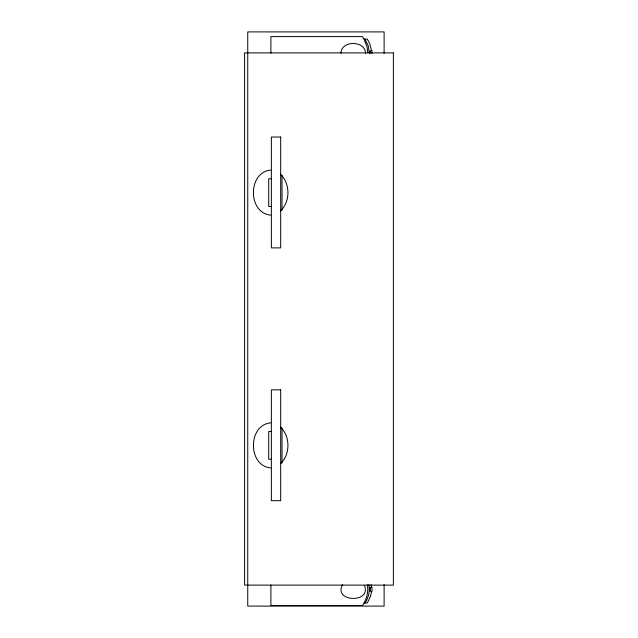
<?xml version="1.0" encoding="UTF-8"?>
<svg xmlns="http://www.w3.org/2000/svg" width="638" height="638" viewBox="0 0 638 638"><rect width="100%" height="100%" fill="white"/><g stroke="black" fill="none" stroke-linecap="round" stroke-linejoin="round"><path stroke-width="0.96" d="M371.946 53.377L372.002 50.386M372.01 591.705L372.002 587.072M270.895 584.982L270.895 605.51L362.504 605.51C366.659 599.529 368.692 591.952 367.305 584.743M365 602.982C368.581 597.678 370.136 590.987 368.804 584.695M342.662 584.655C332.613 601.985 371.763 603.668 364.497 585.58M280.497 210.915C290.41 201.624 290.41 183.6 280.497 174.302M280.497 463.698C290.41 454.4 290.41 436.376 280.497 427.085M270.64 170.099C247.68 172.188 247.68 213.028 270.64 215.126M270.64 422.874C247.68 424.972 247.68 465.812 270.64 467.901M270.895 53.217L270.895 36.605L362.504 36.605L364.083 39.133L367.313 39.133L369.673 43.48L371.476 50.386L370.239 51.399L369.849 53.193M280.688 175.394L282.02 175.394L282.02 210.03L280.688 210.03M271.365 178.752L268.702 178.752L268.702 206.465L271.365 206.465M280.688 428.178L282.02 428.178L282.02 462.813L280.688 462.813M271.365 431.535L268.702 431.535L268.702 459.248L271.365 459.248M364.083 602.982L367.313 602.982L370.511 596.363L371.476 591.729C369.322 590.955 369.322 587.797 371.476 587.032L371.109 584.695M365 39.133L368.198 45.745L369.29 52.731M364.083 39.133L367.161 47.172L367.751 52.731M365.518 53.68C365.821 40.242 340.915 40.074 340.955 53.401M384.116 53.369L384.116 31.9L247.751 31.9L247.751 606.1L384.116 606.1L384.116 584.631M369.904 50.873L369.904 53.337M369.904 587.343L369.904 591.035M393.391 52.882L244.609 52.882L244.609 585.118L393.391 585.118L393.391 52.882M280.688 137.05L271.365 137.05L271.365 247.887L280.688 247.887L280.688 137.05M280.688 389.834L271.365 389.834L271.365 500.67L280.688 500.67L280.688 389.834"/></g></svg>
